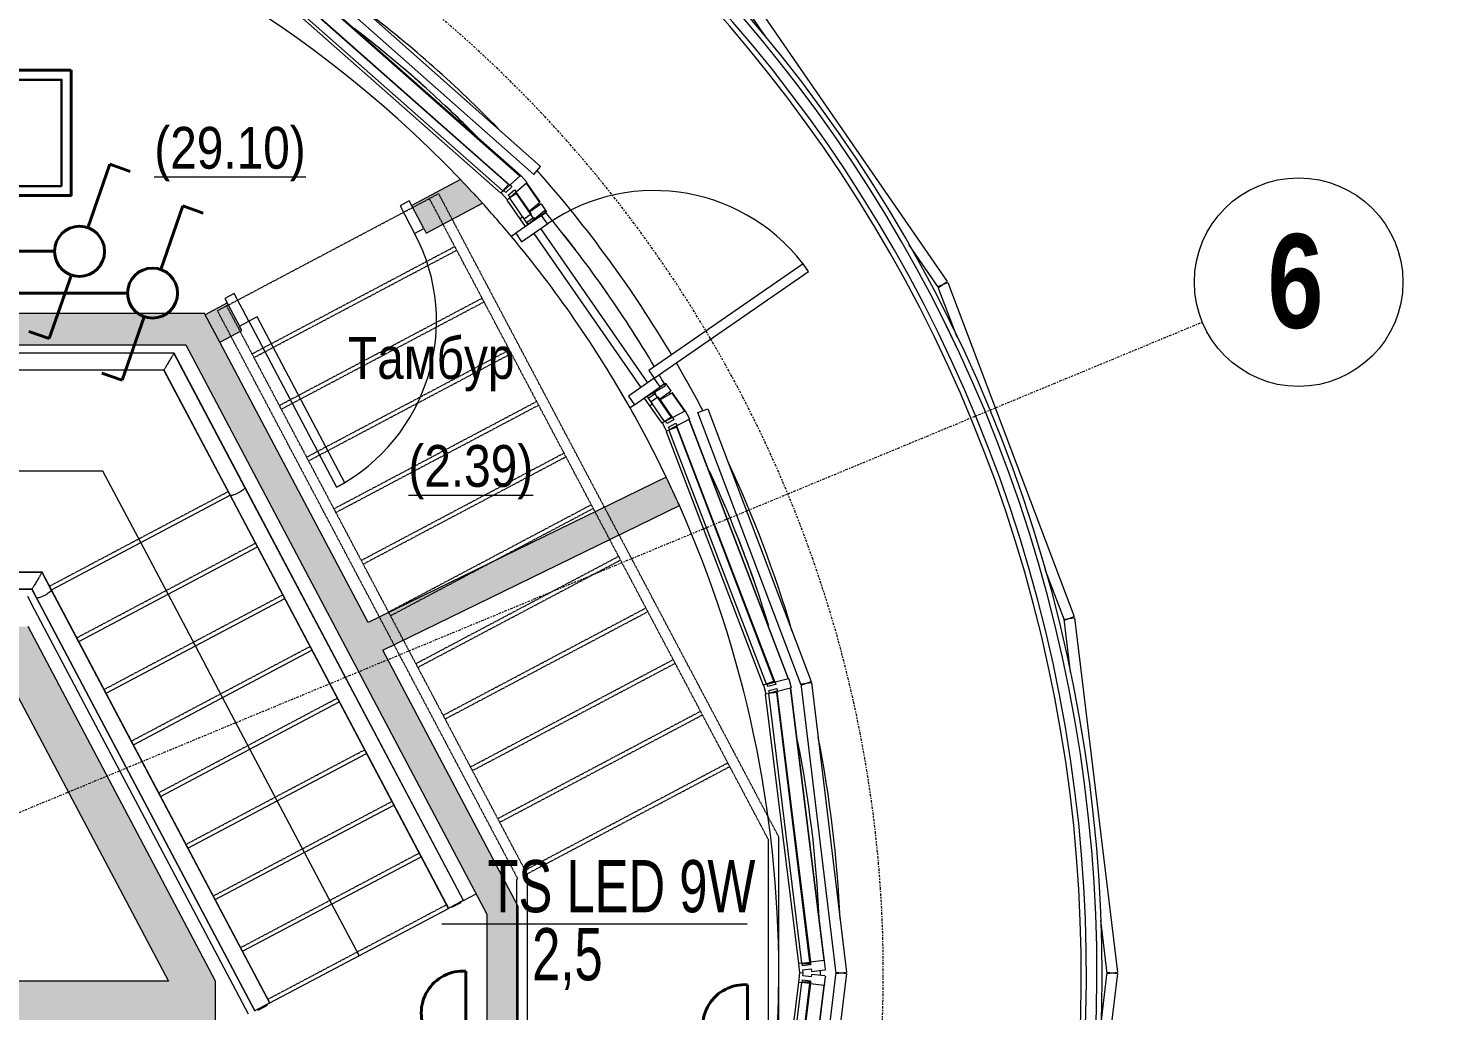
# Model space of a CAD drawing. Header units: millimetres. Extents: x 223 to 163467, y -12002 to 99672.
# Drawn here: x 100082 to 106828, y 64338 to 69049 of the extents above; entities that cross this region are included whole.
import ezdxf

# ---------------------------------------------------------------- set-up
doc = ezdxf.new("R2010")
doc.units = ezdxf.units.MM
for name, pattern in [('DASHED', [0.75, 0.5, -0.25]), ('HIDDEN2', [0.1875, 0.125, -0.0625]), ('Осевая', [29.999999, 12, -6, 6, -6]), ('Сверху', [3.96875, 2.38125, -1.5875])]:
    doc.linetypes.add(name, pattern=pattern)
for name, color, linetype, lineweight in [('A-AREA-IDEN', 7, 'Continuous', 9), ('A-DOOR', 7, 'Continuous', 9), ('A-DOOR-FRAM', 7, 'Continuous', 15), ('A-FLOR', 7, 'Continuous', 9), ('A-GLAZ-CURT', 7, 'Continuous', 9), ('A-GLAZ-CWMG', 7, 'Continuous', 9), ('A-WALL', 7, 'Continuous', 9), ('A-WALL-PATT', 7, 'Continuous', 18), ('nadpisi', 84, 'Continuous', 13), ('S-GRID', 7, 'Continuous', 9), ('S-GRID-IDEN', 7, 'Continuous', 9), ('S-STRS', 7, 'Continuous', 9), ('S-STRS-ANNO', 7, 'Continuous', 5), ('S-STRS-MBND', 7, 'Сверху', 9), ('ав осв', 1, 'HIDDEN2', 40), ('Балясины', 7, 'Continuous', 9), ('Верхние поручни', 7, 'Continuous', 5), ('Ограждение', 7, 'Continuous', 9), ('Поручни', 7, 'Continuous', 5), ('раб осв', 7, 'Continuous', 40), ('ЭЛ', 250, 'Continuous', 50)]:
    doc.layers.add(name, color=color, linetype=linetype, lineweight=lineweight)
doc.styles.add('Arial', font='ARIALN.TTF', dxfattribs={"width": 0.85, "height": 400})
doc.styles.add('Arial_1', font='ARIALN.TTF', dxfattribs={"height": 3.5})
doc.styles.add('Impact', font='ARIALN.TTF', dxfattribs={"height": 900})

# ---------------------------------------------------------------- blocks, each defined once
blk = doc.blocks.new('Системная панель - С остеклением-357243-4 этаж')
at = {"layer": 'A-GLAZ-CURT', "lineweight": 13}
for p, q in [((651.1, -15), (-651.1, -15)), ((-651.1, -15), (-651.1, -55)), ((-651.1, -55), (651.1, -55)), ((651.1, -55), (651.1, -15))]:
    blk.add_line(p, q, dxfattribs=at)
blk = doc.blocks.new('Системная панель - С остеклением-357244-4 этаж')
at = {"layer": 'A-GLAZ-CURT', "lineweight": 13}
for p, q in [((651.1, -15), (-651.1, -15)), ((-651.1, -15), (-651.1, -55)), ((-651.1, -55), (651.1, -55)), ((651.1, -55), (651.1, -15))]:
    blk.add_line(p, q, dxfattribs=at)
blk = doc.blocks.new('Системная панель - С остеклением-398310-4 этаж')
at = {"layer": 'A-GLAZ-CURT', "lineweight": 13}
for p, q in [((-503.6, -15), (-651.1, -15)), ((-651.1, -15), (-651.1, -55)), ((-651.1, -55), (-503.6, -55)), ((446.4, -15), (-453.6, -15)), ((-453.6, -55), (446.4, -55)), ((651.1, -15), (496.4, -15)), ((496.4, -55), (651.1, -55)), ((651.1, -55), (651.1, -15))]:
    blk.add_line(p, q, dxfattribs=at)
blk = doc.blocks.new('Rectangular Mullion - Mullion_Vertical-45mm-Steelbuilt_2_6875in_Detail-8_TGP-357240-4 этаж')
at = {"layer": 'A-GLAZ-CWMG'}
for p, q in [((6374.4, 1488.6), (6535.4, 181.4)), ((6377.5, 1489.4), (6376.6, 1489.1)), ((6538.9, 178.7), (6377.5, 1489.4)), ((6538.9, 178.7), (6377.5, 1489.4)), ((6257.6, 1459.4), (6254.9, 1458.7)), ((6254.9, 1458.7), (6414, 166.8)), ((6272, 1463), (6272.3, 1461)), ((6310.8, 1472.7), (6274.5, 1463.6)), ((6313, 1473.2), (6310.8, 1472.7)), ((6310.8, 1472.7), (6470.8, 173.5)), ((6414, 166.8), (6416.8, 166.8)), ((6431.6, 166.8), (6471.6, 166.8))]:
    blk.add_line(p, q, dxfattribs=at)
blk = doc.blocks.new('Rectangular Mullion - Mullion_Vertical-45mm-Steelbuilt_2_6875in_Detail-8_TGP-357241-4 этаж')
at = {"layer": 'A-GLAZ-CWMG'}
for p, q in [((5887.7, 2775.2), (6363.7, 1531.7)), ((5890.5, 2776.7), (5889.7, 2776.2)), ((6366.8, 1532.5), (5890.5, 2776.7)), ((6366.8, 1532.5), (5890.5, 2776.7)), ((5781.2, 2718.9), (5778.8, 2717.6)), ((5778.8, 2717.6), (6244.2, 1501.9)), ((5794.4, 2725.9), (5795.1, 2724)), ((5829.7, 2744.5), (5796.6, 2727.1)), ((5831.7, 2745.6), (5829.7, 2744.5)), ((5829.7, 2744.5), (6300, 1515.8)), ((6244.2, 1501.9), (6246.8, 1502.5)), ((6260.6, 1507.9), (6261.3, 1506.1)), ((6263.8, 1506.7), (6300, 1515.8)), ((6300, 1515.8), (6302.3, 1516.4)), ((6365.8, 1532.3), (6366.8, 1532.5))]:
    blk.add_line(p, q, dxfattribs=at)
blk = doc.blocks.new('Rectangular Mullion - Mullion_Vertical-45mm-Steelbuilt_2_6875in_Detail-8_TGP-325695-4 этаж')
at = {"layer": 'A-GLAZ-CWMG', "lineweight": 18}
for p, q in [((-44.5, 122.2), (-44.5, 57.2)), ((-3.2, 125.4), (-41.3, 125.4)), ((0, 57.2), (0, 122.2)), ((-44.5, 57.2), (-31.8, 57.2)), ((-31.8, 17.5), (-44.5, 17.5)), ((-44.5, 17.5), (-44.5, 0)), ((-44.5, 0), (0, 0)), ((-31.8, 57.2), (-31.8, 17.5)), ((-12.7, 17.5), (-12.7, 57.2)), ((-12.7, 57.2), (0, 57.2)), ((0, 17.5), (-12.7, 17.5)), ((0, 0), (0, 17.5))]:
    blk.add_line(p, q, dxfattribs=at)
for centre, start, end in [((-41.3, 122.2), 90, 180), ((-3.2, 122.2), 360, 90)]:
    blk.add_arc(centre, 3.17, start, end, dxfattribs=at)
blk = doc.blocks.new('Rectangular Mullion - Mullion_Vertical-45mm-Steelbuilt_2_6875in_Detail-8_TGP-325690-4 этаж')
at = {"layer": 'A-GLAZ-CWMG', "lineweight": 18}
for p, q in [((-22.2, 57.2), (-22.2, 122.2)), ((-19.1, 125.4), (19.1, 125.4)), ((22.2, 122.2), (22.2, 57.2)), ((-9.5, 57.2), (-22.2, 57.2)), ((-22.2, 0), (-22.2, 17.5)), ((-22.2, 17.5), (-9.5, 17.5)), ((22.2, 0), (-22.2, 0)), ((-9.5, 17.5), (-9.5, 57.2)), ((22.2, 57.2), (9.5, 57.2)), ((9.5, 57.2), (9.5, 17.5)), ((9.5, 17.5), (22.2, 17.5)), ((22.2, 17.5), (22.2, 0))]:
    blk.add_line(p, q, dxfattribs=at)
for centre, start, end in [((-19.1, 122.2), 90, 180), ((19.1, 122.2), 360, 90)]:
    blk.add_arc(centre, 3.18, start, end, dxfattribs=at)
blk = doc.blocks.new('Rectangular Mullion - Mullion_Vertical-45mm-Steelbuilt_2_6875in_Detail-8_TGP-325694-4 этаж')
at = {"layer": 'A-GLAZ-CWMG', "lineweight": 18}
for p, q in [((-44.5, 57.2), (-44.5, 122.2)), ((-41.3, 125.4), (-3.2, 125.4)), ((0, 122.2), (0, 57.2)), ((-31.8, 57.2), (-44.5, 57.2)), ((-44.5, 0), (-44.5, 17.5)), ((-44.5, 17.5), (-31.8, 17.5)), ((0, 0), (-44.5, 0)), ((-31.8, 17.5), (-31.8, 57.2)), ((0, 57.2), (-12.7, 57.2)), ((-12.7, 57.2), (-12.7, 17.5)), ((-12.7, 17.5), (0, 17.5)), ((0, 17.5), (0, 0))]:
    blk.add_line(p, q, dxfattribs=at)
for centre, start, end in [((-41.3, 122.2), 90, 180), ((-3.2, 122.2), 360, 90)]:
    blk.add_arc(centre, 3.17, start, end, dxfattribs=at)
blk = doc.blocks.new('Rectangular Mullion - Mullion_Vertical-45mm-Steelbuilt_2_6875in_Detail-8_TGP-357242-4 этаж')
at = {"layer": 'A-GLAZ-CWMG'}
for p, q in [((-4738.5, 1489.4), (-4899.9, 178.7)), ((-4738.5, 1489.4), (-4899.9, 178.7)), ((-4896.4, 181.4), (-4735.4, 1488.6)), ((-4737.6, 1489.1), (-4738.5, 1489.4)), ((-4831.8, 173.5), (-4671.8, 1472.7)), ((-4775, 166.8), (-4616, 1458.7)), ((-4671.8, 1472.7), (-4674, 1473.2)), ((-4635.5, 1463.6), (-4671.8, 1472.7)), ((-4633.3, 1461), (-4633, 1463)), ((-4616, 1458.7), (-4618.6, 1459.4)), ((-4832.6, 166.8), (-4792.6, 166.8)), ((-4777.8, 166.8), (-4775, 166.8))]:
    blk.add_line(p, q, dxfattribs=at)
blk = doc.blocks.new('Ограждение - 50 x 12 мм-321155-4 этаж')
at = {"layer": 'Балясины', "lineweight": 5}
for p, q in [((-25, 2), (-25, 6)), ((-25, 6), (25, 6)), ((25, 6), (25, 2))]:
    blk.add_line(p, q, dxfattribs=at)
blk = doc.blocks.new('Ограждение - 50 x 12 мм-321157-4 этаж')
at = {"layer": 'Балясины', "lineweight": 5}
for p, q in [((-25, -6), (-25, -2)), ((-25, -6), (25, -6)), ((25, -2), (25, -6))]:
    blk.add_line(p, q, dxfattribs=at)
blk = doc.blocks.new('Ограждение - Ограждение-318101-4 этаж')
for name, p, rotation in [('Ограждение - 50 x 12 мм-321157-4 этаж', (1081.5, 3051.9), 269.9999999999998), ('Ограждение - 50 x 12 мм-321155-4 этаж', (4770, 452), 207.8809642047127)]:
    blk.add_blockref(name, p, dxfattribs=dict(rotation=rotation))
blk = doc.blocks.new('Ограждение - Ограждение-318105-4 этаж')
at = {"extrusion": (0, 0, -1), "zscale": -1}
for name, p, rotation in [('Ограждение - 50 x 12 мм-321157-4 этаж', (-1081.5, 2002.7), 90.0000000000002), ('Ограждение - 50 x 12 мм-321155-4 этаж', (-3842.6, -38.6), 152.1190357952872)]:
    blk.add_blockref(name, p, dxfattribs=dict(at, rotation=rotation))
blk = doc.blocks.new('Тип верхнего поручня - Верхний поручень_Внутренний_-318117-4 этаж')
at = {"layer": 'Верхние поручни'}
for p, q in [((1919.5, 3092.5), (1079.5, 3092.5)), ((2199.5, 3092.5), (1919.5, 3092.5)), ((3419, 3092.5), (2199.5, 3092.5)), ((3759.3, 2449.2), (3419, 3092.5)), ((1079.5, 3012.5), (1919.5, 3012.5)), ((1919.5, 3012.5), (2199.5, 3012.5)), ((2199.5, 3012.5), (3370.8, 3012.5)), ((3370.8, 3012.5), (3688.6, 2411.8)), ((4806.8, 469.3), (3759.3, 2449.2)), ((3688.6, 2411.8), (4736.1, 431.8))]:
    blk.add_line(p, q, dxfattribs=at)
for points, knots in [([(1079.5, 3052.5), (1079.5, 3055.5), (1079.5, 3061.5), (1079.5, 3070), (1079.5, 3077.6), (1079.5, 3085.1), (1079.5, 3089.9), (1079.5, 3092.1), (1079.5, 3092.5), (1079.5, 3092.5)], [0, 0, 0, 0, 0.142857, 0.285714, 0.428571, 0.571429, 0.785714, 0.892857, 1, 1, 1, 1]), ([(1079.5, 3012.5), (1079.5, 3012.5), (1079.5, 3013.2), (1079.5, 3016.2), (1079.5, 3021), (1079.5, 3028.4), (1079.5, 3037.1), (1079.5, 3045.8), (1079.5, 3050.2), (1079.5, 3052.5)], [0, 0, 0, 0, 0.142857, 0.285714, 0.428571, 0.571429, 0.785714, 0.892857, 1, 1, 1, 1]), ([(2199.5, 3092.5), (2200.1, 3092.5), (2201.4, 3091.8), (2203.8, 3087.9), (2206, 3079.2), (2207.5, 3066), (2207.9, 3057), (2207.9, 3052.5)], [0, 0, 0, 0, 0.142857, 0.285714, 0.571429, 0.785714, 1, 1, 1, 1]), ([(2207.9, 3052.5), (2207.9, 3046.5), (2207.3, 3034.6), (2205.1, 3021.4), (2202.3, 3014), (2200.4, 3012.5), (2199.5, 3012.5)], [0, 0, 0, 0, 0.285714, 0.571429, 0.785714, 1, 1, 1, 1]), ([(3394.9, 3052.5), (3393.1, 3049.5), (3389.5, 3043.5), (3385.2, 3036.4), (3382.1, 3031.2), (3379.1, 3026.3), (3375.9, 3021), (3373, 3016.2), (3371.2, 3013.2), (3370.8, 3012.5), (3370.8, 3012.5)], [0, 0, 0, 0, 0.142857, 0.285714, 0.357143, 0.428571, 0.571429, 0.714286, 0.857143, 1, 1, 1, 1]), ([(3419, 3092.5), (3419, 3092.5), (3418.6, 3091.8), (3416.8, 3088.8), (3413.9, 3084), (3410.7, 3078.7), (3407.7, 3073.8), (3404.6, 3068.6), (3400.3, 3061.5), (3396.7, 3055.5), (3394.9, 3052.5)], [0, 0, 0, 0, 0.142857, 0.285714, 0.428571, 0.571429, 0.642857, 0.714286, 0.857143, 1, 1, 1, 1]), ([(3759.3, 2449.2), (3759.6, 2448.7), (3759.6, 2447.3), (3757.2, 2443.3), (3750.6, 2437.3), (3739.6, 2429.7), (3731.8, 2425.2), (3727.9, 2423.1)], [0, 0, 0, 0, 0.142857, 0.285714, 0.571429, 0.785714, 1, 1, 1, 1]), ([(3727.9, 2423.1), (3722.6, 2420.3), (3711.7, 2415.2), (3699, 2411), (3691.3, 2410), (3689, 2411), (3688.6, 2411.8)], [0, 0, 0, 0, 0.285714, 0.571429, 0.785714, 1, 1, 1, 1]), ([(4771.5, 450.5), (4768.8, 449.1), (4763.5, 446.4), (4756, 442.4), (4749.2, 438.8), (4742.6, 435.3), (4738.4, 433.1), (4736.4, 432), (4736.1, 431.8), (4736.1, 431.8)], [0, 0, 0, 0, 0.142857, 0.285714, 0.428571, 0.571429, 0.785714, 0.892857, 1, 1, 1, 1]), ([(4806.8, 469.3), (4806.8, 469.2), (4806.2, 468.9), (4803.6, 467.5), (4799.3, 465.3), (4792.8, 461.8), (4785.1, 457.8), (4777.4, 453.7), (4773.5, 451.6), (4771.5, 450.5)], [0, 0, 0, 0, 0.142857, 0.285714, 0.428571, 0.571429, 0.785714, 0.892857, 1, 1, 1, 1])]:
    blk.add_open_spline(points, degree=3, knots=knots, dxfattribs=at)
blk = doc.blocks.new('Тип верхнего поручня - Верхний поручень_Внутренний_-V40-4 этаж')
at = {"layer": 'Верхние поручни'}
for p, q in [((1079.5, 3091.5), (1079.5, 3093.1)), ((2199.5, 3093.1), (1079.5, 3093.1)), ((3419.4, 3093.1), (2199.5, 3093.1)), ((3759.9, 2449.5), (3419.4, 3093.1)), ((2199.5, 3011.9), (1079.5, 3011.9)), ((3370.4, 3011.9), (2199.5, 3011.9)), ((3688.1, 2411.5), (3370.4, 3011.9)), ((4807.4, 469.5), (3759.9, 2449.5)), ((4735.6, 431.6), (3688.1, 2411.5)), ((4805.9, 468.8), (4807.4, 469.5))]:
    blk.add_line(p, q, dxfattribs=at)
blk = doc.blocks.new('Тип верхнего поручня - Верхний поручень_Внутренний_-318132-4 этаж')
at = {"layer": 'Верхние поручни'}
for p, q in [((1919.5, 2042.1), (1079.5, 2042.1)), ((2199.5, 2042.1), (1919.5, 2042.1)), ((2786.4, 2042.1), (2199.5, 2042.1)), ((2830.8, 1958), (2786.4, 2042.1)), ((1079.5, 1962.1), (1919.5, 1962.1)), ((1919.5, 1962.1), (2199.5, 1962.1)), ((2199.5, 1962.1), (2738.2, 1962.1)), ((2738.2, 1962.1), (2760.1, 1920.6)), ((3878.3, -22), (2830.8, 1958)), ((2760.1, 1920.6), (3807.6, -59.4))]:
    blk.add_line(p, q, dxfattribs=at)
for points, knots in [([(1079.5, 2002.1), (1079.5, 2005.1), (1079.5, 2011), (1079.5, 2019.6), (1079.5, 2027.2), (1079.5, 2034.7), (1079.5, 2039.5), (1079.5, 2041.7), (1079.5, 2042.1), (1079.5, 2042.1)], [0, 0, 0, 0, 0.142857, 0.285714, 0.428571, 0.571429, 0.785714, 0.892857, 1, 1, 1, 1]), ([(2199.5, 2042.1), (2200.1, 2042.1), (2201.4, 2041.4), (2203.8, 2037.4), (2206, 2028.8), (2207.5, 2015.5), (2207.9, 2006.6), (2207.9, 2002.1)], [0, 0, 0, 0, 0.142857, 0.285714, 0.571429, 0.785714, 1, 1, 1, 1]), ([(2786.4, 2042.1), (2786.4, 2042.1), (2785.9, 2041.4), (2784.2, 2038.4), (2781.3, 2033.6), (2778, 2028.3), (2775.1, 2023.4), (2771.9, 2018.2), (2767.7, 2011), (2764.1, 2005.1), (2762.3, 2002.1)], [0, 0, 0, 0, 0.142857, 0.285714, 0.428571, 0.571429, 0.642857, 0.714286, 0.857143, 1, 1, 1, 1]), ([(1079.5, 1962.1), (1079.5, 1962.1), (1079.5, 1962.8), (1079.5, 1965.7), (1079.5, 1970.5), (1079.5, 1978), (1079.5, 1986.6), (1079.5, 1995.3), (1079.5, 1999.8), (1079.5, 2002.1)], [0, 0, 0, 0, 0.142857, 0.285714, 0.428571, 0.571429, 0.785714, 0.892857, 1, 1, 1, 1]), ([(2207.9, 2002.1), (2207.9, 1996.1), (2207.3, 1984.1), (2205.1, 1970.9), (2202.3, 1963.6), (2200.4, 1962.1), (2199.5, 1962.1)], [0, 0, 0, 0, 0.285714, 0.571429, 0.785714, 1, 1, 1, 1]), ([(2762.3, 2002.1), (2760.5, 1999.1), (2756.8, 1993.1), (2752.6, 1986), (2749.4, 1980.8), (2746.5, 1975.9), (2743.3, 1970.5), (2740.4, 1965.7), (2738.6, 1962.8), (2738.2, 1962.1), (2738.2, 1962.1)], [0, 0, 0, 0, 0.142857, 0.285714, 0.357143, 0.428571, 0.571429, 0.714286, 0.857143, 1, 1, 1, 1]), ([(2830.8, 1958), (2831.1, 1957.5), (2831.1, 1956), (2828.7, 1952.1), (2822.2, 1946.1), (2811.1, 1938.5), (2803.3, 1934), (2799.4, 1931.9)], [0, 0, 0, 0, 0.142857, 0.285714, 0.571429, 0.785714, 1, 1, 1, 1]), ([(2799.4, 1931.9), (2794.1, 1929.1), (2783.2, 1924), (2770.6, 1919.8), (2762.8, 1918.8), (2760.5, 1919.8), (2760.1, 1920.6)], [0, 0, 0, 0, 0.285714, 0.571429, 0.785714, 1, 1, 1, 1]), ([(3843, -40.7), (3840.3, -42.1), (3835.1, -44.9), (3827.5, -48.9), (3820.7, -52.4), (3814.2, -55.9), (3809.9, -58.1), (3808, -59.2), (3807.6, -59.4), (3807.6, -59.4)], [0, 0, 0, 0, 0.142857, 0.285714, 0.428571, 0.571429, 0.785714, 0.892857, 1, 1, 1, 1]), ([(3878.3, -22), (3878.3, -22), (3877.7, -22.3), (3875.1, -23.7), (3870.8, -25.9), (3864.3, -29.4), (3856.6, -33.4), (3848.9, -37.5), (3845, -39.6), (3843, -40.7)], [0, 0, 0, 0, 0.142857, 0.285714, 0.428571, 0.571429, 0.785714, 0.892857, 1, 1, 1, 1])]:
    blk.add_open_spline(points, degree=3, knots=knots, dxfattribs=at)
blk = doc.blocks.new('Тип верхнего поручня - Верхний поручень_Внутренний_-V41-4 этаж')
at = {"layer": 'Верхние поручни'}
for p, q in [((1079.5, 2041.1), (1079.5, 2042.7)), ((2199.5, 2042.7), (1079.5, 2042.7)), ((2786.7, 2042.7), (2199.5, 2042.7)), ((2831.4, 1958.3), (2786.7, 2042.7)), ((2199.5, 1961.5), (1079.5, 1961.5)), ((2737.8, 1961.5), (2199.5, 1961.5)), ((2759.6, 1920.3), (2737.8, 1961.5)), ((3878.9, -21.7), (2831.4, 1958.3)), ((3807.1, -59.7), (2759.6, 1920.3)), ((3877.4, -22.4), (3878.9, -21.7))]:
    blk.add_line(p, q, dxfattribs=at)
blk = doc.blocks.new('Системная панель - Сплошная-361380-4 этаж')
at = {"layer": 'A-GLAZ-CURT'}
for p, q in [((-699.1, 25), (699.1, 25)), ((-699.1, 25), (-699.1, -25)), ((699.1, 25), (699.1, -25)), ((699.1, -25), (-699.1, -25))]:
    blk.add_line(p, q, dxfattribs=at)
blk = doc.blocks.new('Системная панель - Сплошная-361381-4 этаж')
at = {"layer": 'A-GLAZ-CURT'}
for p, q in [((-699.1, 25), (699.1, 25)), ((-699.1, 25), (-699.1, -25)), ((699.1, 25), (699.1, -25)), ((699.1, -25), (-699.1, -25))]:
    blk.add_line(p, q, dxfattribs=at)
blk = doc.blocks.new('Ограждение - Ограждение-397885-4 этаж')
at = {"layer": 'Поручни'}
for radius, start, end in [(7050, 292.43036, 247.56964), (6950, 291.87988, 248.12012)]:
    blk.add_arc((819.5, 122.4), radius, start, end, dxfattribs=at)
blk = doc.blocks.new('Тип верхнего поручня - Верхний поручень_Внутренний_-397888-4 этаж')
at = {"layer": 'Верхние поручни'}
for radius, start, end in [(7025, 292.29401, 247.70617), (6975, 292.01877, 247.98141)]:
    blk.add_arc((819.5, 122.4), radius, start, end, dxfattribs=at)
blk = doc.blocks.new('Тип верхнего поручня - Верхний поручень_Внутренний_-V42-4 этаж')
at = {"layer": 'Верхние поручни'}
for radius, start, end in [(7025, 292.29401, 247.70599), (6975, 292.01877, 247.98123)]:
    blk.add_arc((819.5, 122.4), radius, start, end, dxfattribs=at)
blk = doc.blocks.new('Системная панель - Сплошная-335608-4 этаж')
at = {"layer": 'A-GLAZ-CURT'}
for p, q in [((-855.8, 25), (-598.9, 25)), ((-855.8, 25), (-855.8, -25)), ((599.8, 25), (855.8, 25)), ((855.8, 25), (855.8, -25)), ((855.8, -25), (-855.8, -25))]:
    blk.add_line(p, q, dxfattribs=at)
blk = doc.blocks.new('Системная панель - Сплошная-335609-4 этаж')
at = {"layer": 'A-GLAZ-CURT'}
for p, q in [((-855.8, 25), (-595.6, 25)), ((-855.8, 25), (-855.8, -25)), ((595.6, 25), (855.8, 25)), ((855.8, 25), (855.8, -25)), ((855.8, -25), (-855.8, -25))]:
    blk.add_line(p, q, dxfattribs=at)
blk = doc.blocks.new('Системная панель - Сплошная-V43-4 этаж')
at = {"layer": 'A-GLAZ-CURT'}
for p, q in [((-855.8, 25), (-606.2, 25)), ((-855.8, 25), (-855.8, -25)), ((603.1, 25), (855.8, 25)), ((855.8, 25), (855.8, -25)), ((855.8, -25), (-855.8, -25))]:
    blk.add_line(p, q, dxfattribs=at)
blk = doc.blocks.new('Системная панель - Сплошная-V63-4 этаж')
at = {"layer": 'A-GLAZ-CURT'}
for p, q in [((-855.8, 25), (-611.3, 25)), ((-855.8, 25), (-855.8, -25)), ((609.4, 25), (855.8, 25)), ((855.8, 25), (855.8, -25)), ((855.8, -25), (-855.8, -25))]:
    blk.add_line(p, q, dxfattribs=at)
blk = doc.blocks.new('Дверь-Наружная-Одинарная-Две_Свет - 900 x 2100 мм-388418-4 этаж')
at = {"layer": 'A-DOOR', "lineweight": 13}
for p, q in [((450, 981.35), (405, 981.35)), ((405, 981.35), (405, 81.35)), ((450, 81.35), (450, 981.35)), ((405, 81.35), (450, 81.35))]:
    blk.add_line(p, q, dxfattribs=at)
at = {"layer": 'A-DOOR'}
blk.add_arc((450, 81.35), 900, 90, 180, dxfattribs=at)
at = {"layer": 'A-DOOR-FRAM'}
for p, q in [((-450, 81.35), (-500, 81.35)), ((-500, 81.35), (-500, -68.65)), ((-450, -68.65), (-450, 81.35)), ((450, 81.35), (450, -68.65)), ((500, 81.35), (450, 81.35)), ((500, -68.65), (500, 81.35)), ((-500, -68.65), (-450, -68.65)), ((450, -68.65), (500, -68.65))]:
    blk.add_line(p, q, dxfattribs=at)
blk = doc.blocks.new('Rectangular Mullion - Mullion_Vertical-45mm-Steelbuilt_2_6875in_Detail-8_TGP-412676-4 этаж')
at = {"layer": 'A-GLAZ-CWMG'}
for p, q in [((5058.9, 3864.8), (5031, 3839.9)), ((5060.6, 3866.3), (5058.9, 3864.8)), ((5058.9, 3864.8), (5122, 3773.9)), ((5107.9, 3908.3), (5172.1, 3815.8)), ((5110.3, 3910.5), (5109.6, 3909.9)), ((5174.6, 3817.9), (5110.3, 3910.5)), ((5174.6, 3817.9), (5110.3, 3910.5)), ((5017.9, 3828.3), (5015.9, 3826.5)), ((5015.9, 3826.5), (5077.9, 3737.1)), ((5029.1, 3838.2), (5030.2, 3836.6)), ((5122, 3773.9), (5172.1, 3815.8)), ((5077.9, 3737.1), (5089.5, 3746.8)), ((5120.3, 3772.5), (5122, 3773.9))]:
    blk.add_line(p, q, dxfattribs=at)
at = {"layer": 'A-GLAZ-CWMG', "flags": 128}
blk.add_lwpolyline([(5172.1, 3815.8), (5173.8, 3817.3), (5174.6, 3817.9)], dxfattribs=at)
blk = doc.blocks.new('Rectangular Mullion - Mullion_Vertical-45mm-Steelbuilt_2_6875in_Detail-8_TGP-412677-4 этаж')
at = {"layer": 'A-GLAZ-CWMG'}
for p, q in [((5806.9, 2900.9), (5750.1, 2868.7)), ((5806.9, 2900.9), (5866.9, 2814.5)), ((5869.8, 2816), (5809.7, 2902.5)), ((5869.8, 2816), (5809.7, 2902.5)), ((5713.3, 2847.8), (5700.2, 2840.4)), ((5700.2, 2840.4), (5758.1, 2756.9)), ((5750.1, 2868.7), (5748.2, 2867.6)), ((5750.1, 2868.7), (5809, 2783.8)), ((5772.5, 2766.8), (5773.6, 2765.2)), ((5775.9, 2766.4), (5809, 2783.8)), ((5809, 2783.8), (5811, 2784.9)), ((5868.9, 2815.5), (5869.8, 2816)), ((5758.1, 2756.9), (5760.4, 2758.2))]:
    blk.add_line(p, q, dxfattribs=at)
at = {"layer": 'A-GLAZ-CWMG', "flags": 128}
blk.add_lwpolyline([(5809.7, 2902.5), (5808.9, 2902.1), (5806.9, 2900.9)], dxfattribs=at)
blk = doc.blocks.new('Rectangular Mullion - Mullion_Vertical-45mm-Steelbuilt_2_6875in_Detail-8_TGP-398322-4 этаж')
at = {"layer": 'A-GLAZ-CWMG', "lineweight": 18}
for p, q in [((-44.5, 57.2), (-44.5, 122.2)), ((-41.3, 125.4), (-3.2, 125.4)), ((0, 122.2), (0, 57.2)), ((-31.8, 57.2), (-44.5, 57.2)), ((-44.5, 0), (-44.5, 17.5)), ((-44.5, 17.5), (-31.8, 17.5)), ((0, 0), (-44.5, 0)), ((-31.8, 17.5), (-31.8, 57.2)), ((0, 57.2), (-12.7, 57.2)), ((-12.7, 57.2), (-12.7, 17.5)), ((-12.7, 17.5), (0, 17.5)), ((0, 17.5), (0, 0))]:
    blk.add_line(p, q, dxfattribs=at)
for centre, start, end in [((-41.3, 122.2), 90, 180), ((-3.2, 122.2), 360, 90)]:
    blk.add_arc(centre, 3.17, start, end, dxfattribs=at)
blk = doc.blocks.new('Rectangular Mullion - Mullion_Vertical-45mm-Steelbuilt_2_6875in_Detail-8_TGP-398323-4 этаж')
at = {"layer": 'A-GLAZ-CWMG', "lineweight": 18}
for p, q in [((-44.5, 122.2), (-44.5, 57.2)), ((-3.2, 125.4), (-41.3, 125.4)), ((0, 57.2), (0, 122.2)), ((-44.5, 57.2), (-31.8, 57.2)), ((-31.8, 17.5), (-44.5, 17.5)), ((-44.5, 17.5), (-44.5, 0)), ((-44.5, 0), (0, 0)), ((-31.8, 57.2), (-31.8, 17.5)), ((-12.7, 17.5), (-12.7, 57.2)), ((-12.7, 57.2), (0, 57.2)), ((0, 17.5), (-12.7, 17.5)), ((0, 0), (0, 17.5))]:
    blk.add_line(p, q, dxfattribs=at)
for centre, start, end in [((-41.3, 122.2), 90, 180), ((-3.2, 122.2), 360, 90)]:
    blk.add_arc(centre, 3.17, start, end, dxfattribs=at)
blk = doc.blocks.new('Дверь-Наружная-Одинарная-Две_Свет - 900 x 2100 мм-388462-4 этаж')
at = {"layer": 'A-DOOR', "lineweight": 13}
for p, q in [((450, 956.35), (405, 956.35)), ((405, 956.35), (405, 56.35)), ((450, 56.35), (450, 956.35)), ((405, 56.35), (450, 56.35))]:
    blk.add_line(p, q, dxfattribs=at)
at = {"layer": 'A-DOOR'}
blk.add_arc((450, 56.35), 900, 90, 180, dxfattribs=at)
at = {"layer": 'A-DOOR-FRAM'}
for p, q in [((-450, 56.35), (-500, 56.35)), ((-500, 56.35), (-500, -93.65)), ((-450, -93.65), (-450, 56.35)), ((450, 56.35), (450, -93.65)), ((500, 56.35), (450, 56.35)), ((500, -93.65), (500, 56.35)), ((-500, -93.65), (-450, -93.65)), ((450, -93.65), (500, -93.65))]:
    blk.add_line(p, q, dxfattribs=at)
blk = doc.blocks.new('Ось сетки - Семейство1-221475-4 этаж')
at = {"layer": 'S-GRID-IDEN'}
blk.add_circle((0, 0), 5, dxfattribs=at)
blk = doc.blocks.new('перекл. 2 клав. скрыт.')
at = {"layer": 'раб осв', "color": 0, "lineweight": 40}
for points in [[(-501557.3, 8734.7), (-501459.4, 8768.8)], [(-501459.4, 8768.8), (-501353.6, 8464.7)], [(-501274.8, 8238), (-501169, 7933.9)], [(-501169, 7933.9), (-501071.1, 7967.9)]]:
    blk.add_lwpolyline(points, dxfattribs=at)
blk.add_circle((-501314.2, 8351.3), 120, dxfattribs=at)
blk = doc.blocks.new('ARS.R UNI LED')
at = {"color": 5, "lineweight": 30, "ltscale": 100}
blk.add_lwpolyline([(2913222.7, 2072748.5), (2913732.7, 2072748.5), (2913732.7, 2073258.5), (2913222.7, 2073258.5)], close=True, dxfattribs=at)
at = {"color": 0, "lineweight": 40, "ltscale": 100}
blk.add_point((2913477.7, 2073003.5), dxfattribs=at)
at = {"layer": 'ЭЛ', "color": 5, "lineweight": 40, "ltscale": 10}
blk.add_lwpolyline([(2913177.7, 2073303.5), (2913777.7, 2073303.5), (2913777.7, 2072703.5), (2913177.7, 2072703.5)], close=True, dxfattribs=at)
blk = doc.blocks.new('vetro18')
at = {"color": 5, "lineweight": 40, "ltscale": 100}
blk.add_line((2940344.9, 2020289.8), (2940344.9, 2020289.8), dxfattribs=at)
blk.add_lwpolyline([(2940344.9, 2020489.8), (2940344.9, 2020089.8)], dxfattribs=at)
blk.add_arc((2940330.9, 2020289.8), 200.5, 85.99717, 274.00283, dxfattribs=at)

msp = doc.modelspace()

# ---------------------------------------------------------------- hatches: boundary and pattern name
at = {"layer": 'A-WALL-PATT', "lineweight": 5, "true_color": 0xc0c0c0}
h = msp.add_hatch(color=9, dxfattribs=at)
h.paths.add_polyline_path([(101001, 67542.9), (101107.1, 67599), (101036.9, 67731.6), (100930.9, 67675.4), (100959.6, 67621.1)], flags=0)
h.paths.add_polyline_path([(101991, 68066.6), (102260.9, 68209.4), (102155.1, 68323.1), (101920.9, 68199.2), (101979.3, 68088.7)], flags=0)
h = msp.add_hatch(color=9, dxfattribs=at)
h.paths.add_polyline_path([(103040.4, 67279.2), (103138.2, 67334.7), (103133.2, 67343.5), (103084.2, 67309.5)], flags=0)
h.paths.add_polyline_path([(102470.8, 68101.1), (102563.7, 68165.5), (102557.2, 68173.2), (102478.5, 68107.6)], flags=0)
for points in [[(100876.2, 67530.4), (101007.6, 67530.4), (100928.2, 67680.4), (97081.4, 67680.4), (97081.4, 67530.4), (100837.9, 67530.4)], [(102281.4, 64802), (102281.4, 65122.7), (101007.6, 67530.4), (100837.9, 67530.4), (102211.5, 64934.1)], [(101781.9, 66066.8), (103204.5, 66760.6), (103141.6, 66896.8), (101711.8, 66199.4), (101722.7, 66178.7)], [(100980.8, 64480.4), (100081.4, 66180.4), (99855.1, 66180.4), (100754.5, 64480.4), (100876.2, 64480.4)], [(102281.4, 63855.7), (102431.4, 64005.7), (102431.4, 64839.2), (102281.4, 65122.7), (102281.4, 64096.6)]]:
    msp.add_hatch(color=9, dxfattribs=at).paths.add_polyline_path(points, flags=0)
h = msp.add_hatch(color=9, dxfattribs=at)
h.paths.add_polyline_path([(97681.4, 64280.4), (97681.4, 64480.4), (95381.4, 64480.4), (95381.4, 64280.4), (97671.6, 64280.4)], flags=0)
h.paths.add_polyline_path([(100980.8, 64280.4), (100980.8, 64480.4), (98681.4, 64480.4), (98681.4, 64280.4), (100876.2, 64280.4)], flags=0)

# ---------------------------------------------------------------- linework, layer by layer
at = {"layer": 'A-FLOR'}
msp.add_line((103781.4, 65583.4), (103781.2, 65584.5), dxfattribs=at)
for radius, start, end in [(5800, 44.24417, 52.68872), (5700, 50.83886, 52.19893), (5700, 48.148, 49.50779), (5700, 45.45715, 46.81666), (5800, 30.71418, 41.53658), (5700, 40.21251, 40.317), (5700, 37.43089, 38.48444), (5700, 34.82598, 35.74264), (5700, 32.22154, 32.60507), (5800, 27.69402, 30.26861), (5700, 29.12185, 29.22681), (5800, 16.42784, 25.0161), (5700, 22.76954, 24.19265), (5700, 18.80597, 21.49254), (5800, 2.54019, 11.22691)]:
    msp.add_arc((98181.4, 64520.5), radius, start, end, dxfattribs=at)
at = {"layer": 'A-WALL', "lineweight": 18}
for p, q in [((102155.1, 68323.1), (101920.9, 68199.2)), ((101991, 68066.6), (102260.9, 68209.4)), ((102557.2, 68173.2), (102470.8, 68101.1)), ((102543.1, 68151.2), (102563.7, 68165.5)), ((101979.3, 68088.7), (101991, 68066.6)), ((100928.2, 67680.4), (97081.4, 67680.4)), ((100930.9, 67675.4), (100928.2, 67680.4)), ((101036.9, 67731.6), (100930.9, 67675.4)), ((101001, 67542.9), (101107.1, 67599)), ((101107.1, 67599), (101095.4, 67621.1)), ((97231.4, 67530.4), (100837.9, 67530.4)), ((100837.9, 67530.4), (102281.4, 64802)), ((101711.8, 66199.4), (101001, 67542.9)), ((103040.4, 67279.2), (103138.2, 67334.7)), ((103133.2, 67343.5), (103112.7, 67329.3)), ((103141.6, 66896.8), (101711.8, 66199.4)), ((101781.9, 66066.8), (103204.5, 66760.6)), ((100980.8, 64480.4), (100081.4, 66180.4)), ((102431.4, 64839.2), (101781.9, 66066.8)), ((99960.9, 65980.4), (100754.5, 64480.4)), ((102431.4, 63793.6), (102431.4, 64839.2)), ((102281.4, 64802), (102281.4, 63855.7)), ((100754.5, 64480.4), (99281.4, 64480.4)), ((100980.8, 64280.4), (100980.8, 64480.4))]:
    msp.add_line(p, q, dxfattribs=at)
at = {"layer": 'A-WALL'}
for p, q in [((102398.6, 68051.1), (102419.8, 68065.8)), ((101001, 67542.9), (100930.9, 67675.4)), ((102989.4, 67243.8), (102968.2, 67229.2)), ((103201.3, 66767.9), (103199.1, 66772.7))]:
    msp.add_line(p, q, dxfattribs=at)
for radius, start, end in [(5500, 43.74375, 180), (5700, 44.54951, 52.57565), (5500, 42.62435, 42.72716), (5500, 39.93523, 42.12369), (5700, 40.21313, 40.31715), (5700, 30.64399, 39.75173), (5500, 29.50341, 39.93523), (5700, 29.6869, 30.19063), (5700, 29.12184, 29.22675), (5500, 25.59723, 29.50341), (5700, 16.94405, 24.95516), (5500, 0, 24.03425), (5700, 2.65957, 11.26201), (5500, 274.69315, 0), (5700, 0, 0.12347), (5700, 359.87653, 0)]:
    msp.add_arc((98181.4, 64520.5), radius, start, end, dxfattribs=at)
at = {"layer": 'A-WALL', "lineweight": 18}
for radius, start, end in [(5500, 42.12105, 43.73921), (5700, 39.75173, 39.85332), (5700, 29.58531, 29.6869), (5500, 24.0344, 25.5974)]:
    msp.add_arc((98181.4, 64520.5), radius, start, end, dxfattribs=at)
at = {"layer": 'S-GRID', "color": 174, "linetype": 'Осевая', "true_color": 0x0000a0}
msp.add_line((98181.4, 64520.5), (105712.5, 67640), dxfattribs=at)
msp.add_arc((98181.4, 64520.5), 6000, 169.59621, 160.45219, dxfattribs=at)
at = {"layer": 'S-STRS', "linetype": 'Сверху'}
for p, q in [((100183.9, 66374.1), (101040.6, 66827.4)), ((100314.8, 66126.6), (101171.5, 66579.9)), ((100445.8, 65879.1), (101302.5, 66332.4)), ((100576.7, 65631.6), (101433.4, 66084.9)), ((100707.6, 65384.1), (101564.3, 65837.4)), ((100838.6, 65136.6), (101695.3, 65589.9)), ((100969.5, 64889.1), (101826.2, 65342.4)), ((101100.5, 64641.6), (101957.2, 65094.9)), ((101231.4, 64394.1), (102088.1, 64847.4))]:
    msp.add_line(p, q, dxfattribs=at)
at = {"layer": 'S-STRS'}
for p, q in [((100193.2, 66356.5), (101049.9, 66809.7)), ((100324.2, 66109), (101180.9, 66562.2)), ((100079.1, 66325.4), (100099.6, 66286.7)), ((101138.7, 64322.5), (100099.6, 66286.7)), ((100455.1, 65861.5), (101311.8, 66314.7)), ((100586.1, 65614), (101442.8, 66067.2)), ((100717, 65366.5), (101573.7, 65819.7)), ((100847.9, 65119), (101704.6, 65572.2)), ((100978.9, 64871.5), (101835.6, 65324.7)), ((101109.8, 64624), (101966.5, 65077.2)), ((102169.2, 64867.7), (102229.7, 64899.7)), ((101240.8, 64376.5), (102097.4, 64829.7))]:
    msp.add_line(p, q, dxfattribs=at)
at = {"layer": 'S-STRS-ANNO'}
for p, q in [((100440.5, 66925.4), (99281.4, 66925.4)), ((100621.6, 66583.1), (100440.5, 66925.4)), ((100752.5, 66335.6), (100621.6, 66583.1)), ((100883.5, 66088.1), (100752.5, 66335.6)), ((101014.4, 65840.6), (100883.5, 66088.1)), ((101145.3, 65593.1), (101014.4, 65840.6)), ((101276.3, 65345.6), (101145.3, 65593.1)), ((101407.2, 65098.1), (101276.3, 65345.6)), ((101538.2, 64850.6), (101407.2, 65098.1)), ((101669.1, 64603.1), (101538.2, 64850.6))]:
    msp.add_line(p, q, dxfattribs=at)
at = {"layer": 'S-STRS-MBND'}
for p, q in [((101033.8, 67717.5), (102006.1, 68231.9)), ((102050.3, 68255.3), (102006.1, 68231.9)), ((103594.7, 65229.1), (102006.1, 68231.9)), ((103638.9, 65252.5), (102050.3, 68255.3)), ((101155.4, 67487.7), (102127.7, 68002.1)), ((101164.7, 67470), (102137, 67984.4)), ((101286.3, 67240.2), (102258.6, 67754.6)), ((101295.6, 67222.5), (102268, 67736.9)), ((101033.8, 67717.5), (100989.6, 67694.1)), ((102429.9, 64971.6), (100989.6, 67694.1)), ((102474.1, 64995), (101033.8, 67717.5)), ((101417.2, 66992.7), (102389.5, 67507.1)), ((101426.6, 66975), (102398.9, 67489.4)), ((101548.2, 66745.2), (102520.5, 67259.6)), ((101557.5, 66727.5), (102529.8, 67241.9)), ((101679.1, 66497.7), (102651.4, 67012.1)), ((101688.5, 66480), (102660.8, 66994.4)), ((101810, 66250.2), (102782.4, 66764.6)), ((101819.4, 66232.5), (102791.7, 66746.9)), ((101941, 66002.7), (102913.3, 66517.1)), ((101950.3, 65985), (102922.6, 66499.4)), ((102071.9, 65755.2), (103044.2, 66269.6)), ((102081.3, 65737.5), (103053.6, 66251.9)), ((102202.9, 65507.7), (103175.2, 66022.1)), ((102212.2, 65490), (103184.5, 66004.4)), ((102333.8, 65260.2), (103306.1, 65774.6)), ((102343.1, 65242.5), (103315.5, 65756.9)), ((102464.7, 65012.7), (103437, 65527.1)), ((102474.1, 64995), (103446.4, 65509.4)), ((103681.4, 65172.2), (103638.9, 65252.5)), ((103631.4, 65159.8), (103594.7, 65229.1)), ((103681.4, 63346.5), (103681.4, 65172.2)), ((103631.4, 63367.2), (103631.4, 65159.8)), ((102429.9, 64971.6), (102424.1, 64968.6)), ((102424.1, 64968.6), (102424.1, 63786.3)), ((102474.1, 64995), (102474.1, 63765.6))]:
    msp.add_line(p, q, dxfattribs=at)
at = {"layer": 'ав осв', "linetype": 'DASHED', "lineweight": 40, "ltscale": 500}
msp.add_lwpolyline([(99987.3, 67979.1), (100208.2, 67979.1)], dxfattribs=at)
at = {"layer": 'раб осв', "color": 0, "lineweight": 40}
msp.add_lwpolyline([(97014, 67779.1), (100558.2, 67779.1)], dxfattribs=at)
at = {"layer": 'раб осв', "color": 0, "lineweight": 0}
msp.add_lwpolyline([(103529.6, 64753.8), (102065.3, 64753.8)], dxfattribs=at)

# ---------------------------------------------------------------- block references
at = {"layer": 'A-DOOR'}
for name, p, rotation in [('Дверь-Наружная-Одинарная-Две_Свет - 900 x 2100 мм-388418-4 этаж', (102761, 67693.9), 304.7193171439243), ('Дверь-Наружная-Одинарная-Две_Свет - 900 x 2100 мм-388462-4 этаж', (101511, 67904.7), 207.880964204713)]:
    msp.add_blockref(name, p, dxfattribs=dict(at, rotation=rotation))
at = {"layer": 'A-GLAZ-CURT'}
for name, p, rotation in [('Системная панель - Сплошная-361381-4 этаж', (101999.4, 68830.2), 138.4615384879834), ('Системная панель - Сплошная-V43-4 этаж', (103982, 68524.4), 124.6153846506443), ('Системная панель - С остеклением-357244-4 этаж', (101860.2, 68688.6), 138.5672688002001), ('Системная панель - С остеклением-398310-4 этаж', (102748.9, 67689.9), 124.7563584002665), ('Системная панель - Сплошная-335609-4 этаж', (104771.6, 67019.9), 110.7692308133052), ('Системная панель - Сплошная-361381-4 этаж', (103564.9, 66562.3), 110.7692308133052), ('Системная панель - С остеклением-357244-4 этаж', (103373.4, 66507.9), 110.945448000333), ('Системная панель - Сплошная-335608-4 этаж', (105178.2, 65370.1), 96.92307694731801), ('Системная панель - Сплошная-361380-4 этаж', (103897.1, 65214.6), 96.92307694731801), ('Системная панель - С остеклением-357243-4 этаж', (103696.4, 65210.8), 97.01999640018333), ('Системная панель - Сплошная-361380-4 этаж', (103897.1, 63826.5), 83.0769230526834), ('Системная панель - Сплошная-V63-4 этаж', (105178.2, 63671), 83.0769230526834), ('Системная панель - С остеклением-357243-4 этаж', (103696.4, 63830.2), 82.98000359981683)]:
    msp.add_blockref(name, p, dxfattribs=dict(at, rotation=rotation))
at = {"layer": 'A-GLAZ-CWMG'}
for name, p, rotation in [('Rectangular Mullion - Mullion_Vertical-45mm-Steelbuilt_2_6875in_Detail-8_TGP-357241-4 этаж', (97648, 63886.5), 41.43273119980056), ('Rectangular Mullion - Mullion_Vertical-45mm-Steelbuilt_2_6875in_Detail-8_TGP-357241-4 этаж', (97512, 64032.2), 27.62182079986705), ('Rectangular Mullion - Mullion_Vertical-45mm-Steelbuilt_2_6875in_Detail-8_TGP-398323-4 этаж', (102465.2, 68098.6), 304.7563584002665), ('Rectangular Mullion - Mullion_Vertical-45mm-Steelbuilt_2_6875in_Detail-8_TGP-325695-4 этаж', (103781.4, 64520.5), 277.0199964001833), ('Rectangular Mullion - Mullion_Vertical-45mm-Steelbuilt_2_6875in_Detail-8_TGP-357242-4 этаж', (99000.9, 64642.9), 180)]:
    msp.add_blockref(name, p, dxfattribs=dict(at, rotation=rotation))
at = {"layer": 'A-GLAZ-CWMG', "extrusion": (0, 0, -1)}
for name, p, rotation in [('Rectangular Mullion - Mullion_Vertical-45mm-Steelbuilt_2_6875in_Detail-8_TGP-325690-4 этаж', (-102365, 68243), 48.33818639976629), ('Rectangular Mullion - Mullion_Vertical-45mm-Steelbuilt_2_6875in_Detail-8_TGP-398322-4 этаж', (-103036.6, 67275.2), 55.24364159973347), ('Rectangular Mullion - Mullion_Vertical-45mm-Steelbuilt_2_6875in_Detail-8_TGP-325690-4 этаж', (-103132.7, 67136.7), 62.14909679969992), ('Rectangular Mullion - Mullion_Vertical-45mm-Steelbuilt_2_6875in_Detail-8_TGP-325690-4 этаж', (-103614.1, 65879.1), 75.9600071996334), ('Rectangular Mullion - Mullion_Vertical-45mm-Steelbuilt_2_6875in_Detail-8_TGP-325694-4 этаж', (-103781.4, 64520.5), 97.01999640018319)]:
    msp.add_blockref(name, p, dxfattribs=dict(at, rotation=rotation))
at = {"layer": 'A-GLAZ-CWMG'}
for name in ['Rectangular Mullion - Mullion_Vertical-45mm-Steelbuilt_2_6875in_Detail-8_TGP-412676-4 этаж', 'Rectangular Mullion - Mullion_Vertical-45mm-Steelbuilt_2_6875in_Detail-8_TGP-412677-4 этаж', 'Rectangular Mullion - Mullion_Vertical-45mm-Steelbuilt_2_6875in_Detail-8_TGP-357241-4 этаж', 'Rectangular Mullion - Mullion_Vertical-45mm-Steelbuilt_2_6875in_Detail-8_TGP-357240-4 этаж']:
    msp.add_blockref(name, (97361.9, 64398.1), dxfattribs=at)
at = {"layer": 'S-GRID-IDEN', "xscale": 99.99999999999993, "yscale": 99.99999999999993, "zscale": 99.99999999999993, "rotation": 292.5000000000003}
msp.add_blockref('Ось сетки - Семейство1-221475-4 этаж', (106174.4, 67831.4), dxfattribs=at)
at = {"layer": 'Верхние поручни'}
for name in ['Тип верхнего поручня - Верхний поручень_Внутренний_-397888-4 этаж', 'Тип верхнего поручня - Верхний поручень_Внутренний_-V42-4 этаж', 'Тип верхнего поручня - Верхний поручень_Внутренний_-V40-4 этаж', 'Тип верхнего поручня - Верхний поручень_Внутренний_-318117-4 этаж', 'Тип верхнего поручня - Верхний поручень_Внутренний_-V41-4 этаж', 'Тип верхнего поручня - Верхний поручень_Внутренний_-318132-4 этаж']:
    msp.add_blockref(name, (97361.9, 64398.1), dxfattribs=at)
at = {"layer": 'Ограждение'}
for name in ['Ограждение - Ограждение-397885-4 этаж', 'Ограждение - Ограждение-318101-4 этаж', 'Ограждение - Ограждение-318105-4 этаж']:
    msp.add_blockref(name, (97361.9, 64398.1), dxfattribs=at)
at = {"layer": 'раб осв', "color": 0, "lineweight": 40, "ltscale": 100, "xscale": -1}
msp.add_blockref('ARS.R UNI LED', (3013465, -2004456.6), dxfattribs=at)
at = {"layer": 'раб осв', "color": 0, "lineweight": 40, "xscale": -1}
for p in [(-400986, 59627.7), (-400636, 59427.7)]:
    msp.add_blockref('перекл. 2 клав. скрыт.', p, dxfattribs=at)
at = {"layer": 'раб осв', "color": 0, "lineweight": 40, "ltscale": 100}
for p in [(-2838163.5, -1955961), (-2836813.5, -1956026.3)]:
    msp.add_blockref('vetro18', p, dxfattribs=at)

# ---------------------------------------------------------------- texts
at = {"layer": 'A-AREA-IDEN', "char_height": 200, "attachment_point": 1, "style": 'Arial_1'}
for s, insert, width in [('\\L(29.10)', (100686.7, 68575.4), 926.751), ('Тамбур', (101615.9, 67567.9), 1022.152), ('\\L(2.39)', (101905.1, 67050.4), 763.206)]:
    msp.add_mtext(s, dxfattribs=dict(at, insert=insert, width=width))
at = {"layer": 'nadpisi', "color": 7, "char_height": 250, "style": 'Arial'}
for s, insert, width, attachment_point in [('TS LED 9W', (103569.1, 65061.2), 2573.758, 3), ('2,5', (102498.5, 64735), 1402.065, 1)]:
    msp.add_mtext(s, dxfattribs=dict(at, insert=insert, width=width, attachment_point=attachment_point))
at = {"layer": 'S-GRID-IDEN', "insert": (106025, 68061.8), "char_height": 450, "width": 368.776, "attachment_point": 1, "style": 'Impact'}
msp.add_mtext('\\fImpact|b0|i0|c204|p34|;6', dxfattribs=at)

doc.saveas('drawing.dxf')
